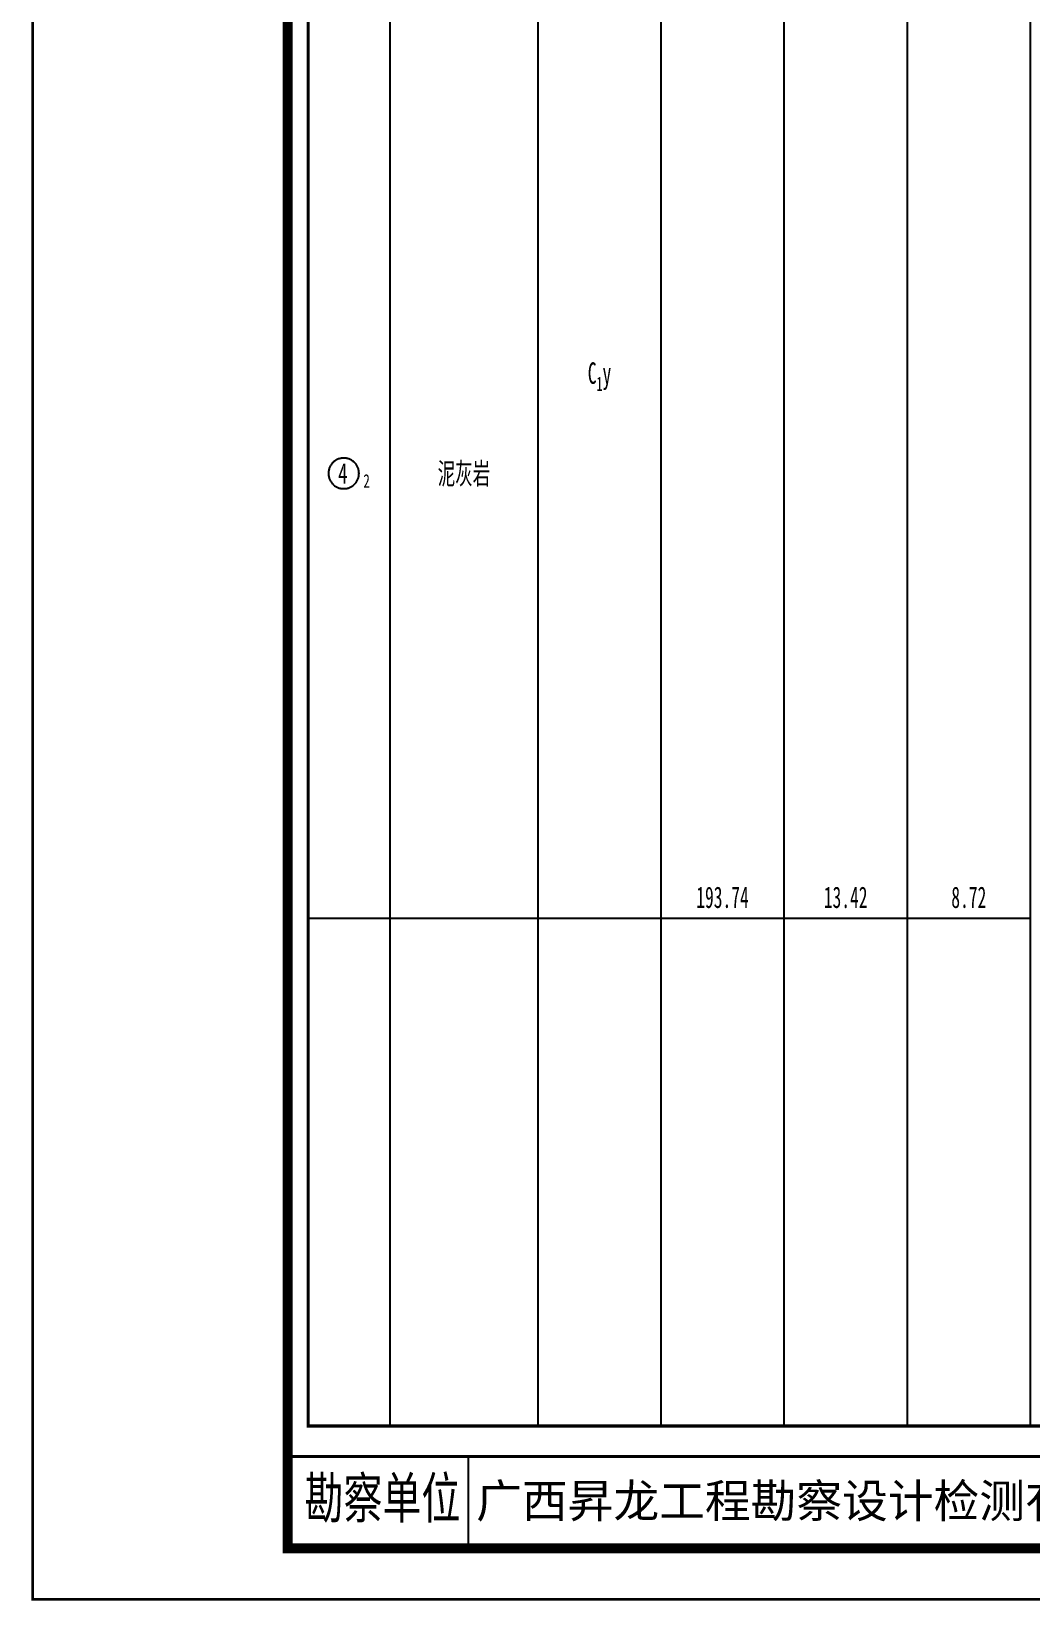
# Model space of a CAD drawing. Header units: millimetres. Extents: x 1264 to 9491, y 619 to 916.
# Drawn here: x 5272.7 to 5370.6, y 618.8 to 772.6 of the extents above; entities that cross this region are included whole.
import ezdxf
from ezdxf.enums import TextEntityAlignment as Align

# ---------------------------------------------------------------- set-up
doc = ezdxf.new("R2010")
doc.units = ezdxf.units.MM
doc.layers.add('GICAD_POU_TEXTS', color=7, linetype='Continuous')
doc.styles.add('HT', font='simhei.ttf')
doc.styles.add('LZ_FONT', font='simfang_0.ttf', dxfattribs={"width": 0.7, "height": 8})
doc.styles.add('成果图图块', font='simfang_0.ttf', dxfattribs={"height": 2.5})
doc.styles.add('成果图表体', font='simfang_0.ttf', dxfattribs={"width": 0.6, "height": 2.1})

# ---------------------------------------------------------------- blocks, each defined once
blk = doc.blocks.new('ZZT_DCBH_Y1.dwg27', base_point=(0.51, 0))
at = {"color": 7}
blk.add_polyline3d([(-1.52, 0.02, 0), (-1.52, -0.06, 0), (-1.52, -0.13, 0), (-1.51, -0.2, 0), (-1.5, -0.28, 0), (-1.48, -0.35, 0), (-1.46, -0.42, 0), (-1.44, -0.49, 0), (-1.41, -0.56, 0), (-1.38, -0.63, 0), (-1.35, -0.69, 0), (-1.31, -0.76, 0), (-1.27, -0.82, 0), (-1.23, -0.88, 0), (-1.18, -0.94, 0), (-1.14, -0.99, 0), (-1.09, -1.04, 0), (-1.03, -1.1, 0), (-0.98, -1.14, 0), (-0.92, -1.19, 0), (-0.86, -1.23, 0), (-0.8, -1.27, 0), (-0.73, -1.31, 0), (-0.67, -1.34, 0), (-0.6, -1.37, 0), (-0.53, -1.4, 0), (-0.46, -1.42, 0), (-0.39, -1.44, 0), (-0.32, -1.46, 0), (-0.25, -1.47, 0), (-0.17, -1.48, 0), (-0.1, -1.48, 0), (-0.02, -1.48, 0), (0.05, -1.48, 0), (0.12, -1.48, 0), (0.2, -1.47, 0), (0.27, -1.46, 0), (0.34, -1.44, 0), (0.41, -1.42, 0), (0.48, -1.4, 0), (0.55, -1.37, 0), (0.62, -1.34, 0), (0.68, -1.31, 0), (0.75, -1.27, 0), (0.81, -1.23, 0), (0.87, -1.19, 0), (0.93, -1.14, 0), (0.98, -1.1, 0), (1.04, -1.04, 0), (1.09, -0.99, 0), (1.13, -0.94, 0), (1.18, -0.88, 0), (1.22, -0.82, 0), (1.26, -0.76, 0), (1.3, -0.69, 0), (1.33, -0.63, 0), (1.36, -0.56, 0), (1.39, -0.49, 0), (1.41, -0.42, 0), (1.43, -0.35, 0), (1.45, -0.28, 0), (1.46, -0.2, 0), (1.47, -0.13, 0), (1.47, -0.06, 0), (1.48, 0.02, 0), (1.47, 0.09, 0), (1.47, 0.16, 0), (1.46, 0.24, 0), (1.45, 0.31, 0), (1.43, 0.38, 0), (1.41, 0.45, 0), (1.39, 0.52, 0), (1.36, 0.59, 0), (1.33, 0.66, 0), (1.3, 0.72, 0), (1.26, 0.79, 0), (1.22, 0.85, 0), (1.18, 0.91, 0), (1.13, 0.97, 0), (1.09, 1.02, 0), (1.04, 1.08, 0), (0.98, 1.13, 0), (0.93, 1.18, 0), (0.87, 1.22, 0), (0.81, 1.26, 0), (0.75, 1.3, 0), (0.68, 1.34, 0), (0.62, 1.37, 0), (0.55, 1.4, 0), (0.48, 1.43, 0), (0.41, 1.45, 0), (0.34, 1.47, 0), (0.27, 1.49, 0), (0.2, 1.5, 0), (0.12, 1.51, 0), (0.05, 1.51, 0), (-0.02, 1.52, 0), (-0.1, 1.51, 0), (-0.17, 1.51, 0), (-0.25, 1.5, 0), (-0.32, 1.49, 0), (-0.39, 1.47, 0), (-0.46, 1.45, 0), (-0.53, 1.43, 0), (-0.6, 1.4, 0), (-0.67, 1.37, 0), (-0.73, 1.34, 0), (-0.8, 1.3, 0), (-0.86, 1.26, 0), (-0.92, 1.22, 0), (-0.98, 1.18, 0), (-1.03, 1.13, 0), (-1.09, 1.08, 0), (-1.14, 1.02, 0), (-1.18, 0.97, 0), (-1.23, 0.91, 0), (-1.27, 0.85, 0), (-1.31, 0.79, 0), (-1.35, 0.72, 0), (-1.38, 0.66, 0), (-1.41, 0.59, 0), (-1.44, 0.52, 0), (-1.46, 0.45, 0), (-1.48, 0.38, 0), (-1.5, 0.31, 0), (-1.51, 0.24, 0), (-1.52, 0.16, 0), (-1.52, 0.09, 0), (-1.52, 0.02, 0)], dxfattribs=at)
at = {"layer": 'GICAD_POU_TEXTS', "color": 7, "style": '成果图图块', "width": 0.7}
blk.add_text('4', height=2, dxfattribs=at).set_placement((-0.11, -0.99), align=Align.CENTER)
blk.add_text('2', height=1.33, dxfattribs=at).set_placement((1.9, -1.39))
blk = doc.blocks.new('柱状图图框模板-(昇龙标准).dwg18', base_point=(27, 229))
blk.add_line((42.74, 4.95), (42.74, 13.95))
blk.add_line((42.74, 4.95), (42.74, 13.95))
for points, const_width in [([(0, 0), (210, 0), (210, 297), (0, 297)], 0.25), ([(25, 5), (205, 5), (205, 292), (25, 292)], 1), ([(27, 265), (203, 265), (203, 17), (27, 17)], 0.3)]:
    blk.add_lwpolyline(points, close=True, dxfattribs=dict(const_width=const_width))
at = {"const_width": 0.3}
blk.add_lwpolyline([(25, 14), (205, 14)], dxfattribs=at)
at = {"style": 'LZ_FONT', "width": 0.7}
blk.add_text('勘察单位', height=4, dxfattribs=at).set_placement((26.65, 7.95))
at = {"style": 'HT'}
blk.add_text('广西昇龙工程勘察设计检测有限公司', height=3.2865, dxfattribs=at).set_placement((43.48, 8.02))

msp = doc.modelspace()

# ---------------------------------------------------------------- linework, layer by layer
at = {"color": 0}
for p, q in [((5299.82, 685.69), (5299.82, 772.89)), ((5307.87, 685.69), (5307.87, 772.89)), ((5299.82, 685.69), (5307.87, 685.69))]:
    msp.add_line(p, q, dxfattribs=at)
for points in [[(5299.82, 635.89), (5299.82, 819.89)], [(5307.87, 635.89), (5307.87, 819.89)], [(5307.87, 635.89), (5307.87, 819.89)], [(5322.36, 635.89), (5322.36, 819.89)], [(5322.36, 635.89), (5322.36, 819.89)], [(5334.43, 635.89), (5334.43, 819.89)], [(5334.43, 635.89), (5334.43, 819.89)], [(5346.5, 635.89), (5346.5, 819.89)], [(5346.5, 635.89), (5346.5, 819.89)], [(5358.57, 635.89), (5358.57, 819.89)], [(5358.57, 635.89), (5358.57, 819.89)], [(5370.64, 635.89), (5370.64, 819.89)], [(5370.64, 635.89), (5370.64, 819.89)], [(5322.36, 685.69), (5322.36, 791.89)], [(5334.43, 685.69), (5334.43, 791.89)], [(5307.87, 685.69), (5307.87, 772.89)], [(5322.36, 685.69), (5322.36, 772.89)], [(5334.43, 685.69), (5334.43, 772.89)], [(5346.5, 685.69), (5346.5, 772.89)], [(5346.5, 685.69), (5346.5, 772.89)], [(5358.57, 685.69), (5358.57, 772.89)], [(5358.57, 685.69), (5358.57, 772.89)], [(5370.64, 685.69), (5370.64, 772.89)], [(5307.87, 685.69), (5322.36, 685.69)], [(5322.36, 685.69), (5334.43, 685.69)], [(5334.43, 685.69), (5346.5, 685.69)], [(5346.5, 685.69), (5358.57, 685.69)], [(5358.57, 685.69), (5370.64, 685.69)], [(5299.82, 635.89), (5307.87, 635.89)], [(5307.87, 635.89), (5322.36, 635.89)], [(5322.36, 635.89), (5334.43, 635.89)], [(5334.43, 635.89), (5346.5, 635.89)], [(5346.5, 635.89), (5358.57, 635.89)], [(5358.57, 635.89), (5370.64, 635.89)], [(5370.64, 635.89), (5385.13, 635.89)]]:
    msp.add_lwpolyline(points, dxfattribs=at)

# ---------------------------------------------------------------- block references
for name, p in [('柱状图图框模板-(昇龙标准).dwg18', (5299.82, 847.89)), ('ZZT_DCBH_Y1.dwg27', (5303.85, 729.29))]:
    msp.add_blockref(name, p)

# ---------------------------------------------------------------- texts
at = {"color": 0, "style": '成果图表体', "width": 0.6}
for s, height, p in [('C', 2.1, (5327.24, 738.09)), ('1', 1.4, (5328.1, 737.39)), ('y', 2.1, (5328.68, 738.09)), ('泥灰岩', 2.1, (5312.52, 728.24)), ('193.74', 2.1, (5337.87, 686.69)), ('13.42', 2.1, (5350.37, 686.69)), ('8.72', 2.1, (5362.87, 686.69))]:
    msp.add_text(s, height=height, dxfattribs=at).set_placement(p)

doc.saveas('drawing.dxf')
